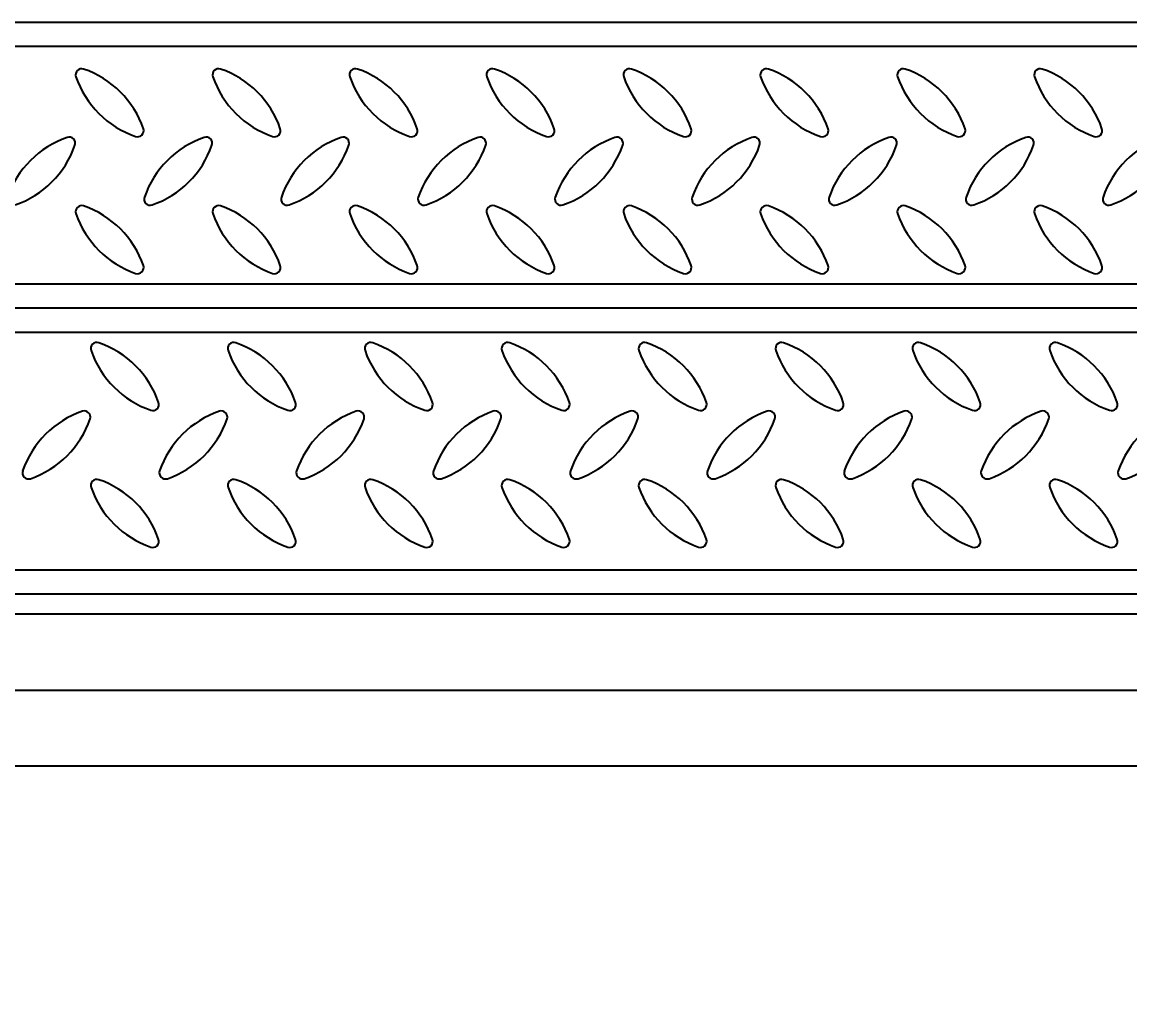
# Model space of a CAD drawing. Header units: millimetres. Extents: x -73584 to -37571, y -61249 to -50748.
# Drawn here: x -54318 to -53954, y -59859 to -59540.6 of the extents above; entities that cross this region are included whole.
import ezdxf

# ---------------------------------------------------------------- set-up
doc = ezdxf.new("R2010")
doc.units = ezdxf.units.MM
doc.header["$LTSCALE"] = 200
doc.header["$PDSIZE"] = -1
doc.linetypes.add('DOT_CENTER', pattern=[14, 12, -1, 0, -1])
doc.layers.add('1', color=7, linetype='Continuous')
doc.layers.add('DIM', color=3, linetype='Continuous')
doc.styles.add('TSSD_Dimension', font='tssdeng.shx', dxfattribs={"width": 0.7, "bigfont": 'hztxt.shx'})
doc.dimstyles.new('TSSD_20_20', dxfattribs={"dimtxt": 60, "dimasz": 20, "dimexe": 20, "dimexo": 50, "dimgap": 20, "dimtad": 1, "dimdec": 0, "dimzin": 0, "dimdsep": 46, "dimtxsty": 'TSSD_Dimension', "dimblk": 'ARCHTICK', "dimcen": 0, "dimdle": 20, "dimclrt": 7, "dimadec": 0, "dimazin": 0, "dimtfac": 1, "dimtdec": 0, "dimtix": 1, "dimtmove": 2, "dimatfit": 3, "dimfxl": 1, "dimtolj": 1, "dimtzin": 0, "dimarcsym": 0})

# ---------------------------------------------------------------- blocks, each defined once
blk = doc.blocks.new('_ArchTick')
at = {"color": 0, "linetype": 'ByBlock'}
blk.add_lwpolyline([(-0.707, -0.707, 0.5, 0.5, 0), (0.707, 0.707, 0.5, 0.5, 0)], format="xyseb", dxfattribs=at)
blk = doc.blocks.new('*D1127')
at = {"layer": 'Defpoints', "color": 0, "transparency": 16777216}
for p in [(-54534.28, -59760.19), (-53534.28, -59760.19), (-53534.28, -60106.39)]:
    blk.add_point(p, dxfattribs=at)
at = {"layer": 'DIM', "color": 0, "lineweight": -2, "transparency": 16777216}
for p, q in [((-54534.28, -59810.19), (-54534.28, -60126.39)), ((-53534.28, -59810.19), (-53534.28, -60126.39)), ((-54554.28, -60106.39), (-53514.28, -60106.39))]:
    blk.add_line(p, q, dxfattribs=at)
at = {"layer": 'DIM', "color": 0, "lineweight": -2, "transparency": 16777216, "xscale": 20, "yscale": 20, "zscale": 20, "rotation": 180}
blk.add_blockref('_ArchTick', (-54534.28, -60106.39), dxfattribs=at)
at = {"layer": 'DIM', "color": 0, "lineweight": -2, "transparency": 16777216, "xscale": 20, "yscale": 20, "zscale": 20}
blk.add_blockref('_ArchTick', (-53534.28, -60106.39), dxfattribs=at)
at = {"layer": 'DIM', "color": 7, "transparency": 16777216, "insert": (-54034.28, -60055.24), "char_height": 60, "attachment_point": 5, "style": 'TSSD_Dimension'}
blk.add_mtext('\\A1;1000 [3\'-3 1/4"]', dxfattribs=at)
blk = doc.blocks.new('SPRING-WASHER_DIN-127-B_M8_A2-70_STAINLESS-STEEL_2__17', base_point=(57.1, -155.2))
at = {"color": 140, "linetype": 'Continuous'}
for p, q in [((57.1, -155.2), (60.45, -155.2)), ((60.45, -155.2), (60.75, -155.2)), ((60.75, -155.2), (62.65, -155.2)), ((62.65, -155.2), (63.19, -155.2)), ((63.19, -155.2), (63.43, -155.2)), ((63.43, -155.2), (67.3, -155.2)), ((67.3, -155.2), (68.25, -155.2)), ((68.25, -155.2), (68.55, -155.2)), ((68.55, -155.2), (71.9, -155.2))]:
    blk.add_line(p, q, dxfattribs=at)
blk = doc.blocks.new('HEXAGON-NYLON-LOCKNUT_DIN-985_M8_A2-70_STAINLESS-STEEL__18', base_point=(56.99, -155.2))
at = {"color": 140, "linetype": 'Continuous'}
for p, q in [((56.99, -155.2), (57.1, -155.2)), ((57.1, -155.2), (60.45, -155.2)), ((60.45, -155.2), (60.75, -155.2)), ((60.75, -155.2), (62.65, -155.2)), ((62.65, -155.2), (63.19, -155.2)), ((63.19, -155.2), (63.43, -155.2)), ((63.43, -155.2), (67.3, -155.2)), ((67.3, -155.2), (68.25, -155.2)), ((68.25, -155.2), (68.55, -155.2)), ((68.55, -155.2), (71.9, -155.2)), ((71.9, -155.2), (72.01, -155.2))]:
    blk.add_line(p, q, dxfattribs=at)
blk = doc.blocks.new('SPRING-WASHER_DIN-127-B_M8_A2-70_STAINLESS-STEEL__19', base_point=(57.1, -171.2))
at = {"color": 140, "linetype": 'Continuous'}
for p, q in [((59.84, -171.2), (57.1, -171.2)), ((60.45, -171.2), (59.84, -171.2)), ((60.5, -171.2), (60.45, -171.2)), ((62.65, -171.2), (60.5, -171.2)), ((63.19, -171.2), (62.65, -171.2)), ((63.43, -171.2), (63.19, -171.2)), ((67.27, -171.2), (63.43, -171.2)), ((67.3, -171.2), (67.27, -171.2)), ((68.5, -171.2), (67.3, -171.2)), ((68.55, -171.2), (68.5, -171.2)), ((71.9, -171.2), (68.55, -171.2))]:
    blk.add_line(p, q, dxfattribs=at)
blk = doc.blocks.new('HEX-BOLT-FULLY-THREADED_DIN-933_M8x30_A2-70_STAINLESS-STEEL__20', base_point=(57.07, -171.2))
at = {"color": 140, "linetype": 'Continuous'}
for p, q in [((57.1, -171.2), (57.07, -171.2)), ((59.84, -171.2), (57.1, -171.2)), ((60.45, -171.2), (59.84, -171.2)), ((60.5, -171.2), (60.45, -171.2)), ((62.65, -171.2), (60.5, -171.2)), ((63.19, -171.2), (62.65, -171.2)), ((63.43, -171.2), (63.19, -171.2)), ((67.27, -171.2), (63.43, -171.2)), ((67.3, -171.2), (67.27, -171.2)), ((68.5, -171.2), (67.3, -171.2)), ((68.55, -171.2), (68.5, -171.2)), ((71.9, -171.2), (68.55, -171.2)), ((71.93, -171.2), (71.9, -171.2))]:
    blk.add_line(p, q, dxfattribs=at)
blk = doc.blocks.new('PH_23-SCREW-FIX-PLATFORM_Absen-M2_9_3__21', base_point=(56.99, -171.2))
for name, p in [('HEXAGON-NYLON-LOCKNUT_DIN-985_M8_A2-70_STAINLESS-STEEL__18', (56.99, -155.2)), ('SPRING-WASHER_DIN-127-B_M8_A2-70_STAINLESS-STEEL_2__17', (57.1, -155.2)), ('HEX-BOLT-FULLY-THREADED_DIN-933_M8x30_A2-70_STAINLESS-STEEL__20', (57.07, -171.2)), ('SPRING-WASHER_DIN-127-B_M8_A2-70_STAINLESS-STEEL__19', (57.1, -171.2))]:
    blk.add_blockref(name, p)
blk = doc.blocks.new('SPRING-WASHER_DIN-127-B_M8_A2-70_STAINLESS-STEEL_2__22', base_point=(-142.9, -155.2))
at = {"color": 140, "linetype": 'Continuous'}
for p, q in [((-142.9, -155.2), (-139.55, -155.2)), ((-139.55, -155.2), (-139.25, -155.2)), ((-139.25, -155.2), (-137.35, -155.2)), ((-137.35, -155.2), (-136.81, -155.2)), ((-136.81, -155.2), (-136.57, -155.2)), ((-136.57, -155.2), (-132.7, -155.2)), ((-132.7, -155.2), (-131.75, -155.2)), ((-131.75, -155.2), (-131.45, -155.2)), ((-131.45, -155.2), (-128.1, -155.2))]:
    blk.add_line(p, q, dxfattribs=at)
blk = doc.blocks.new('HEXAGON-NYLON-LOCKNUT_DIN-985_M8_A2-70_STAINLESS-STEEL__23', base_point=(-143.01, -155.2))
at = {"color": 140, "linetype": 'Continuous'}
for p, q in [((-143.01, -155.2), (-142.9, -155.2)), ((-142.9, -155.2), (-139.55, -155.2)), ((-139.55, -155.2), (-139.25, -155.2)), ((-139.25, -155.2), (-137.35, -155.2)), ((-137.35, -155.2), (-136.81, -155.2)), ((-136.81, -155.2), (-136.57, -155.2)), ((-136.57, -155.2), (-132.7, -155.2)), ((-132.7, -155.2), (-131.75, -155.2)), ((-131.75, -155.2), (-131.45, -155.2)), ((-131.45, -155.2), (-128.1, -155.2)), ((-128.1, -155.2), (-127.99, -155.2))]:
    blk.add_line(p, q, dxfattribs=at)
blk = doc.blocks.new('SPRING-WASHER_DIN-127-B_M8_A2-70_STAINLESS-STEEL__24', base_point=(-142.9, -171.2))
at = {"color": 140, "linetype": 'Continuous'}
for p, q in [((-140.16, -171.2), (-142.9, -171.2)), ((-139.55, -171.2), (-140.16, -171.2)), ((-139.5, -171.2), (-139.55, -171.2)), ((-137.35, -171.2), (-139.5, -171.2)), ((-136.81, -171.2), (-137.35, -171.2)), ((-136.57, -171.2), (-136.81, -171.2)), ((-132.73, -171.2), (-136.57, -171.2)), ((-132.7, -171.2), (-132.73, -171.2)), ((-131.5, -171.2), (-132.7, -171.2)), ((-131.45, -171.2), (-131.5, -171.2)), ((-128.1, -171.2), (-131.45, -171.2))]:
    blk.add_line(p, q, dxfattribs=at)
blk = doc.blocks.new('HEX-BOLT-FULLY-THREADED_DIN-933_M8x30_A2-70_STAINLESS-STEEL__25', base_point=(-142.93, -171.2))
at = {"color": 140, "linetype": 'Continuous'}
for p, q in [((-142.9, -171.2), (-142.93, -171.2)), ((-140.16, -171.2), (-142.9, -171.2)), ((-139.55, -171.2), (-140.16, -171.2)), ((-139.5, -171.2), (-139.55, -171.2)), ((-137.35, -171.2), (-139.5, -171.2)), ((-136.81, -171.2), (-137.35, -171.2)), ((-136.57, -171.2), (-136.81, -171.2)), ((-132.73, -171.2), (-136.57, -171.2)), ((-132.7, -171.2), (-132.73, -171.2)), ((-131.5, -171.2), (-132.7, -171.2)), ((-131.45, -171.2), (-131.5, -171.2)), ((-128.1, -171.2), (-131.45, -171.2)), ((-128.07, -171.2), (-128.1, -171.2))]:
    blk.add_line(p, q, dxfattribs=at)
blk = doc.blocks.new('PH_23-SCREW-FIX-PLATFORM_Absen-M2_9_2__26', base_point=(-143.01, -171.2))
for name, p in [('HEXAGON-NYLON-LOCKNUT_DIN-985_M8_A2-70_STAINLESS-STEEL__23', (-143.01, -155.2)), ('SPRING-WASHER_DIN-127-B_M8_A2-70_STAINLESS-STEEL_2__22', (-142.9, -155.2)), ('HEX-BOLT-FULLY-THREADED_DIN-933_M8x30_A2-70_STAINLESS-STEEL__25', (-142.93, -171.2)), ('SPRING-WASHER_DIN-127-B_M8_A2-70_STAINLESS-STEEL__24', (-142.9, -171.2))]:
    blk.add_blockref(name, p)
blk = doc.blocks.new('PH_23-SCREWS__45', base_point=(-410.5, -216.7))
for name, p in [('PH_23-SCREW-FIX-PLATFORM_Absen-M2_9_2__26', (-143.01, -171.2)), ('PH_23-SCREW-FIX-PLATFORM_Absen-M2_9_3__21', (56.99, -171.2))]:
    blk.add_blockref(name, p)
blk = doc.blocks.new('23-D0550-A_PLATFORM-1m_STACKING_Absen__48', base_point=(-446.5, -257.2))
at = {"color": 7, "linetype": 'Continuous'}
for p, q in [((547.5, -163.2), (-418.5, -163.2)), ((555.5, -257.2), (-426.5, -257.2))]:
    blk.add_line(p, q, dxfattribs=at)
at = {"color": 140, "linetype": 'Continuous'}
for p, q in [((-142.93, -171.2), (-328.07, -171.2)), ((-142.9, -171.2), (-142.93, -171.2)), ((-140.16, -171.2), (-142.9, -171.2)), ((-139.55, -171.2), (-140.16, -171.2)), ((-139.5, -171.2), (-139.55, -171.2)), ((-137.35, -171.2), (-139.5, -171.2)), ((-136.81, -171.2), (-137.35, -171.2)), ((-136.57, -171.2), (-136.81, -171.2)), ((-132.73, -171.2), (-136.57, -171.2)), ((-132.7, -171.2), (-132.73, -171.2)), ((-131.5, -171.2), (-132.7, -171.2)), ((-131.45, -171.2), (-131.5, -171.2)), ((-128.1, -171.2), (-131.45, -171.2)), ((-128.07, -171.2), (-128.1, -171.2)), ((57.07, -171.2), (-128.07, -171.2)), ((57.1, -171.2), (57.07, -171.2)), ((59.84, -171.2), (57.1, -171.2)), ((60.45, -171.2), (59.84, -171.2)), ((60.5, -171.2), (60.45, -171.2)), ((62.65, -171.2), (60.5, -171.2)), ((63.19, -171.2), (62.65, -171.2)), ((63.43, -171.2), (63.19, -171.2)), ((67.27, -171.2), (63.43, -171.2)), ((67.3, -171.2), (67.27, -171.2)), ((68.5, -171.2), (67.3, -171.2)), ((68.55, -171.2), (68.5, -171.2)), ((71.9, -171.2), (68.55, -171.2)), ((71.93, -171.2), (71.9, -171.2)), ((257.07, -171.2), (71.93, -171.2)), ((-435.3, -249.2), (564.3, -249.2))]:
    blk.add_line(p, q, dxfattribs=at)
for centre, radius, start, end in [((-189.69, -176.51), 2, 70.9892, 199.0108), ((-199.36, -204.56), 31.67, 19.0108, 70.9892), ((-144.69, -176.51), 2, 70.9892, 199.0108), ((-154.36, -204.56), 31.67, 19.0108, 70.9892), ((-99.69, -176.51), 2, 70.9892, 199.0108), ((-109.36, -204.56), 31.67, 19.0108, 70.9892), ((-54.69, -176.51), 2, 70.9892, 199.0108), ((-64.36, -204.56), 31.67, 19.0108, 70.9892), ((-9.69, -176.51), 2, 70.9892, 199.0108), ((-19.36, -204.56), 31.67, 19.0108, 70.9892), ((35.31, -176.51), 2, 70.9892, 199.0108), ((25.64, -204.56), 31.67, 19.0108, 70.9892), ((80.31, -176.51), 2, 70.9892, 199.0108), ((70.64, -204.56), 31.67, 19.0108, 70.9892), ((125.31, -176.51), 2, 70.9892, 199.0108), ((115.64, -204.56), 31.67, 19.0108, 70.9892), ((-161.64, -166.84), 31.67, 199.0108, 250.9892), ((-116.64, -166.84), 31.67, 199.0108, 250.9892), ((-71.64, -166.84), 31.67, 199.0108, 250.9892), ((-26.64, -166.84), 31.67, 199.0108, 250.9892), ((18.36, -166.84), 31.67, 199.0108, 250.9892), ((63.36, -166.84), 31.67, 199.0108, 250.9892), ((108.36, -166.84), 31.67, 199.0108, 250.9892), ((153.36, -166.84), 31.67, 199.0108, 250.9892), ((-171.31, -194.89), 2, 250.9892, 19.0108), ((-126.31, -194.89), 2, 250.9892, 19.0108), ((-81.31, -194.89), 2, 250.9892, 19.0108), ((-36.31, -194.89), 2, 250.9892, 19.0108), ((8.69, -194.89), 2, 250.9892, 19.0108), ((53.69, -194.89), 2, 250.9892, 19.0108), ((98.69, -194.89), 2, 250.9892, 19.0108), ((143.69, -194.89), 2, 250.9892, 19.0108), ((-184.14, -227.06), 31.67, 109.0108, 160.9892), ((-221.86, -189.34), 31.67, 289.0108, 340.9892), ((-193.81, -199.01), 2, 340.9892, 109.0108), ((-139.14, -227.06), 31.67, 109.0108, 160.9892), ((-176.86, -189.34), 31.67, 289.0108, 340.9892), ((-148.81, -199.01), 2, 340.9892, 109.0108), ((-94.14, -227.06), 31.67, 109.0108, 160.9892), ((-131.86, -189.34), 31.67, 289.0108, 340.9892), ((-103.81, -199.01), 2, 340.9892, 109.0108), ((-49.14, -227.06), 31.67, 109.0108, 160.9892), ((-86.86, -189.34), 31.67, 289.0108, 340.9892), ((-58.81, -199.01), 2, 340.9892, 109.0108), ((-4.14, -227.06), 31.67, 109.0108, 160.9892), ((-41.86, -189.34), 31.67, 289.0108, 340.9892), ((-13.81, -199.01), 2, 340.9892, 109.0108), ((40.86, -227.06), 31.67, 109.0108, 160.9892), ((3.14, -189.34), 31.67, 289.0108, 340.9892), ((31.19, -199.01), 2, 340.9892, 109.0108), ((85.86, -227.06), 31.67, 109.0108, 160.9892), ((48.14, -189.34), 31.67, 289.0108, 340.9892), ((76.19, -199.01), 2, 340.9892, 109.0108), ((130.86, -227.06), 31.67, 109.0108, 160.9892), ((93.14, -189.34), 31.67, 289.0108, 340.9892), ((121.19, -199.01), 2, 340.9892, 109.0108), ((175.86, -227.06), 31.67, 109.0108, 160.9892), ((138.14, -189.34), 31.67, 289.0108, 340.9892), ((-212.19, -217.39), 2, 160.9892, 289.0108), ((-167.19, -217.39), 2, 160.9892, 289.0108), ((-122.19, -217.39), 2, 160.9892, 289.0108), ((-77.19, -217.39), 2, 160.9892, 289.0108), ((-32.19, -217.39), 2, 160.9892, 289.0108), ((12.81, -217.39), 2, 160.9892, 289.0108), ((57.81, -217.39), 2, 160.9892, 289.0108), ((102.81, -217.39), 2, 160.9892, 289.0108), ((147.81, -217.39), 2, 160.9892, 289.0108), ((-189.69, -221.51), 2, 70.9892, 199.0108), ((-199.36, -249.56), 31.67, 19.0108, 70.9892), ((-144.69, -221.51), 2, 70.9892, 199.0108), ((-154.36, -249.56), 31.67, 19.0108, 70.9892), ((-99.69, -221.51), 2, 70.9892, 199.0108), ((-109.36, -249.56), 31.67, 19.0108, 70.9892), ((-54.69, -221.51), 2, 70.9892, 199.0108), ((-64.36, -249.56), 31.67, 19.0108, 70.9892), ((-9.69, -221.51), 2, 70.9892, 199.0108), ((-19.36, -249.56), 31.67, 19.0108, 70.9892), ((35.31, -221.51), 2, 70.9892, 199.0108), ((25.64, -249.56), 31.67, 19.0108, 70.9892), ((80.31, -221.51), 2, 70.9892, 199.0108), ((70.64, -249.56), 31.67, 19.0108, 70.9892), ((125.31, -221.51), 2, 70.9892, 199.0108), ((115.64, -249.56), 31.67, 19.0108, 70.9892), ((-161.64, -211.84), 31.67, 199.0108, 250.9892), ((-116.64, -211.84), 31.67, 199.0108, 250.9892), ((-71.64, -211.84), 31.67, 199.0108, 250.9892), ((-26.64, -211.84), 31.67, 199.0108, 250.9892), ((18.36, -211.84), 31.67, 199.0108, 250.9892), ((63.36, -211.84), 31.67, 199.0108, 250.9892), ((108.36, -211.84), 31.67, 199.0108, 250.9892), ((153.36, -211.84), 31.67, 199.0108, 250.9892), ((-171.31, -239.89), 2, 250.9892, 19.0108), ((-126.31, -239.89), 2, 250.9892, 19.0108), ((-81.31, -239.89), 2, 250.9892, 19.0108), ((-36.31, -239.89), 2, 250.9892, 19.0108), ((8.69, -239.89), 2, 250.9892, 19.0108), ((53.69, -239.89), 2, 250.9892, 19.0108), ((98.69, -239.89), 2, 250.9892, 19.0108), ((143.69, -239.89), 2, 250.9892, 19.0108)]:
    blk.add_arc(centre, radius, start, end, dxfattribs=at)
blk = doc.blocks.new('23-D0550-A_PLATFORM-1m_STACKING_Absen_2__49', base_point=(-446.5, -163.2))
at = {"color": 7, "linetype": 'Continuous'}
for p, q in [((-426.5, -69.2), (555.5, -69.2)), ((547.5, -163.2), (-418.5, -163.2))]:
    blk.add_line(p, q, dxfattribs=at)
at = {"color": 140, "linetype": 'Continuous'}
for p, q in [((564.3, -77.2), (-435.3, -77.2)), ((-327.99, -155.2), (-143.01, -155.2)), ((-143.01, -155.2), (-142.9, -155.2)), ((-142.9, -155.2), (-139.55, -155.2)), ((-139.55, -155.2), (-139.25, -155.2)), ((-139.25, -155.2), (-137.35, -155.2)), ((-137.35, -155.2), (-136.81, -155.2)), ((-136.81, -155.2), (-136.57, -155.2)), ((-136.57, -155.2), (-132.7, -155.2)), ((-132.7, -155.2), (-131.75, -155.2)), ((-131.75, -155.2), (-131.45, -155.2)), ((-131.45, -155.2), (-128.1, -155.2)), ((-128.1, -155.2), (-127.99, -155.2)), ((-127.99, -155.2), (56.99, -155.2)), ((56.99, -155.2), (57.1, -155.2)), ((57.1, -155.2), (60.45, -155.2)), ((60.45, -155.2), (60.75, -155.2)), ((60.75, -155.2), (62.65, -155.2)), ((62.65, -155.2), (63.19, -155.2)), ((63.19, -155.2), (63.43, -155.2)), ((63.43, -155.2), (67.3, -155.2)), ((67.3, -155.2), (68.25, -155.2)), ((68.25, -155.2), (68.55, -155.2)), ((68.55, -155.2), (71.9, -155.2)), ((71.9, -155.2), (72.01, -155.2)), ((72.01, -155.2), (256.99, -155.2))]:
    blk.add_line(p, q, dxfattribs=at)
for centre, radius, start, end in [((-194.69, -86.51), 2, 70.9892, 199.0108), ((-166.64, -76.84), 31.67, 199.0108, 250.9892), ((-204.36, -114.56), 31.67, 19.0108, 70.9892), ((-149.69, -86.51), 2, 70.9892, 199.0108), ((-121.64, -76.84), 31.67, 199.0108, 250.9892), ((-159.36, -114.56), 31.67, 19.0108, 70.9892), ((-104.69, -86.51), 2, 70.9892, 199.0108), ((-76.64, -76.84), 31.67, 199.0108, 250.9892), ((-114.36, -114.56), 31.67, 19.0108, 70.9892), ((-59.69, -86.51), 2, 70.9892, 199.0108), ((-31.64, -76.84), 31.67, 199.0108, 250.9892), ((-69.36, -114.56), 31.67, 19.0108, 70.9892), ((-14.69, -86.51), 2, 70.9892, 199.0108), ((13.36, -76.84), 31.67, 199.0108, 250.9892), ((-24.36, -114.56), 31.67, 19.0108, 70.9892), ((30.31, -86.51), 2, 70.9892, 199.0108), ((58.36, -76.84), 31.67, 199.0108, 250.9892), ((20.64, -114.56), 31.67, 19.0108, 70.9892), ((75.31, -86.51), 2, 70.9892, 199.0108), ((103.36, -76.84), 31.67, 199.0108, 250.9892), ((65.64, -114.56), 31.67, 19.0108, 70.9892), ((120.31, -86.51), 2, 70.9892, 199.0108), ((148.36, -76.84), 31.67, 199.0108, 250.9892), ((110.64, -114.56), 31.67, 19.0108, 70.9892), ((-176.31, -104.89), 2, 250.9892, 19.0108), ((-131.31, -104.89), 2, 250.9892, 19.0108), ((-86.31, -104.89), 2, 250.9892, 19.0108), ((-41.31, -104.89), 2, 250.9892, 19.0108), ((3.69, -104.89), 2, 250.9892, 19.0108), ((48.69, -104.89), 2, 250.9892, 19.0108), ((93.69, -104.89), 2, 250.9892, 19.0108), ((138.69, -104.89), 2, 250.9892, 19.0108), ((-189.14, -137.06), 31.67, 109.0108, 160.9892), ((-198.81, -109.01), 2, 340.9892, 109.0108), ((-144.14, -137.06), 31.67, 109.0108, 160.9892), ((-153.81, -109.01), 2, 340.9892, 109.0108), ((-99.14, -137.06), 31.67, 109.0108, 160.9892), ((-108.81, -109.01), 2, 340.9892, 109.0108), ((-54.14, -137.06), 31.67, 109.0108, 160.9892), ((-63.81, -109.01), 2, 340.9892, 109.0108), ((-9.14, -137.06), 31.67, 109.0108, 160.9892), ((-18.81, -109.01), 2, 340.9892, 109.0108), ((35.86, -137.06), 31.67, 109.0108, 160.9892), ((26.19, -109.01), 2, 340.9892, 109.0108), ((80.86, -137.06), 31.67, 109.0108, 160.9892), ((71.19, -109.01), 2, 340.9892, 109.0108), ((125.86, -137.06), 31.67, 109.0108, 160.9892), ((116.19, -109.01), 2, 340.9892, 109.0108), ((170.86, -137.06), 31.67, 109.0108, 160.9892), ((-226.86, -99.34), 31.67, 289.0108, 340.9892), ((-181.86, -99.34), 31.67, 289.0108, 340.9892), ((-136.86, -99.34), 31.67, 289.0108, 340.9892), ((-91.86, -99.34), 31.67, 289.0108, 340.9892), ((-46.86, -99.34), 31.67, 289.0108, 340.9892), ((-1.86, -99.34), 31.67, 289.0108, 340.9892), ((43.14, -99.34), 31.67, 289.0108, 340.9892), ((88.14, -99.34), 31.67, 289.0108, 340.9892), ((133.14, -99.34), 31.67, 289.0108, 340.9892), ((-172.19, -127.39), 2, 160.9892, 289.0108), ((-127.19, -127.39), 2, 160.9892, 289.0108), ((-82.19, -127.39), 2, 160.9892, 289.0108), ((-37.19, -127.39), 2, 160.9892, 289.0108), ((7.81, -127.39), 2, 160.9892, 289.0108), ((52.81, -127.39), 2, 160.9892, 289.0108), ((97.81, -127.39), 2, 160.9892, 289.0108), ((142.81, -127.39), 2, 160.9892, 289.0108), ((-194.69, -131.51), 2, 70.9892, 199.0108), ((-204.36, -159.56), 31.67, 19.0108, 70.9892), ((-149.69, -131.51), 2, 70.9892, 199.0108), ((-159.36, -159.56), 31.67, 19.0108, 70.9892), ((-104.69, -131.51), 2, 70.9892, 199.0108), ((-114.36, -159.56), 31.67, 19.0108, 70.9892), ((-59.69, -131.51), 2, 70.9892, 199.0108), ((-69.36, -159.56), 31.67, 19.0108, 70.9892), ((-14.69, -131.51), 2, 70.9892, 199.0108), ((-24.36, -159.56), 31.67, 19.0108, 70.9892), ((30.31, -131.51), 2, 70.9892, 199.0108), ((20.64, -159.56), 31.67, 19.0108, 70.9892), ((75.31, -131.51), 2, 70.9892, 199.0108), ((65.64, -159.56), 31.67, 19.0108, 70.9892), ((120.31, -131.51), 2, 70.9892, 199.0108), ((110.64, -159.56), 31.67, 19.0108, 70.9892), ((-166.64, -121.84), 31.67, 199.0108, 250.9892), ((-121.64, -121.84), 31.67, 199.0108, 250.9892), ((-76.64, -121.84), 31.67, 199.0108, 250.9892), ((-31.64, -121.84), 31.67, 199.0108, 250.9892), ((13.36, -121.84), 31.67, 199.0108, 250.9892), ((58.36, -121.84), 31.67, 199.0108, 250.9892), ((103.36, -121.84), 31.67, 199.0108, 250.9892), ((148.36, -121.84), 31.67, 199.0108, 250.9892), ((-176.31, -149.89), 2, 250.9892, 19.0108), ((-131.31, -149.89), 2, 250.9892, 19.0108), ((-86.31, -149.89), 2, 250.9892, 19.0108), ((-41.31, -149.89), 2, 250.9892, 19.0108), ((3.69, -149.89), 2, 250.9892, 19.0108), ((48.69, -149.89), 2, 250.9892, 19.0108), ((93.69, -149.89), 2, 250.9892, 19.0108), ((138.69, -149.89), 2, 250.9892, 19.0108)]:
    blk.add_arc(centre, radius, start, end, dxfattribs=at)
blk = doc.blocks.new('23-A0300-A_WELDING-ASSEMBLY_PLATFORM-1m_STACKING_Absen__50', base_point=(-459.5, -257.2))
for name, p in [('23-D0550-A_PLATFORM-1m_STACKING_Absen_2__49', (-446.5, -163.2)), ('23-D0550-A_PLATFORM-1m_STACKING_Absen__48', (-446.5, -257.2))]:
    blk.add_blockref(name, p)
blk = doc.blocks.new('23-A0227-B_PLATFORM-1m_STACKING_Absen__51', base_point=(-459.5, -257.2))
for name, p in [('23-A0300-A_WELDING-ASSEMBLY_PLATFORM-1m_STACKING_Absen__50', (-459.5, -257.2)), ('PH_23-SCREWS__45', (-410.5, -216.7))]:
    blk.add_blockref(name, p)
blk = doc.blocks.new('A$C71905C2D')
at = {"color": 7, "linetype": 'Continuous'}
for p, q in [((945.5, 25), (54.5, 25)), ((945.5, -25), (54.5, -25))]:
    blk.add_line(p, q, dxfattribs=at)
at = {"layer": '1', "color": 1, "linetype": 'DOT_CENTER'}
blk.add_line((47, 0), (957.75, 0), dxfattribs=at)

msp = doc.modelspace()

# ---------------------------------------------------------------- block references
for name, p in [('23-A0227-B_PLATFORM-1m_STACKING_Absen__51', (-54563.278, -59728.55)), ('A$C71905C2D', (-54534.278, -59760.187))]:
    msp.add_blockref(name, p)

# ---------------------------------------------------------------- dimensions: what is measured, and where the dimension line sits
at = {"layer": 'DIM'}
dim = msp.add_linear_dim(base=(-53534.278, -60106.391), p1=(-54534.278, -59760.187), p2=(-53534.278, -59760.187), dimstyle='TSSD_20_20', dxfattribs=at)
dim.commit()
dim.dimension.update_dxf_attribs({"geometry": '*D1127', "text_midpoint": (-54034.278, -60055.237)})

doc.saveas('drawing.dxf')
